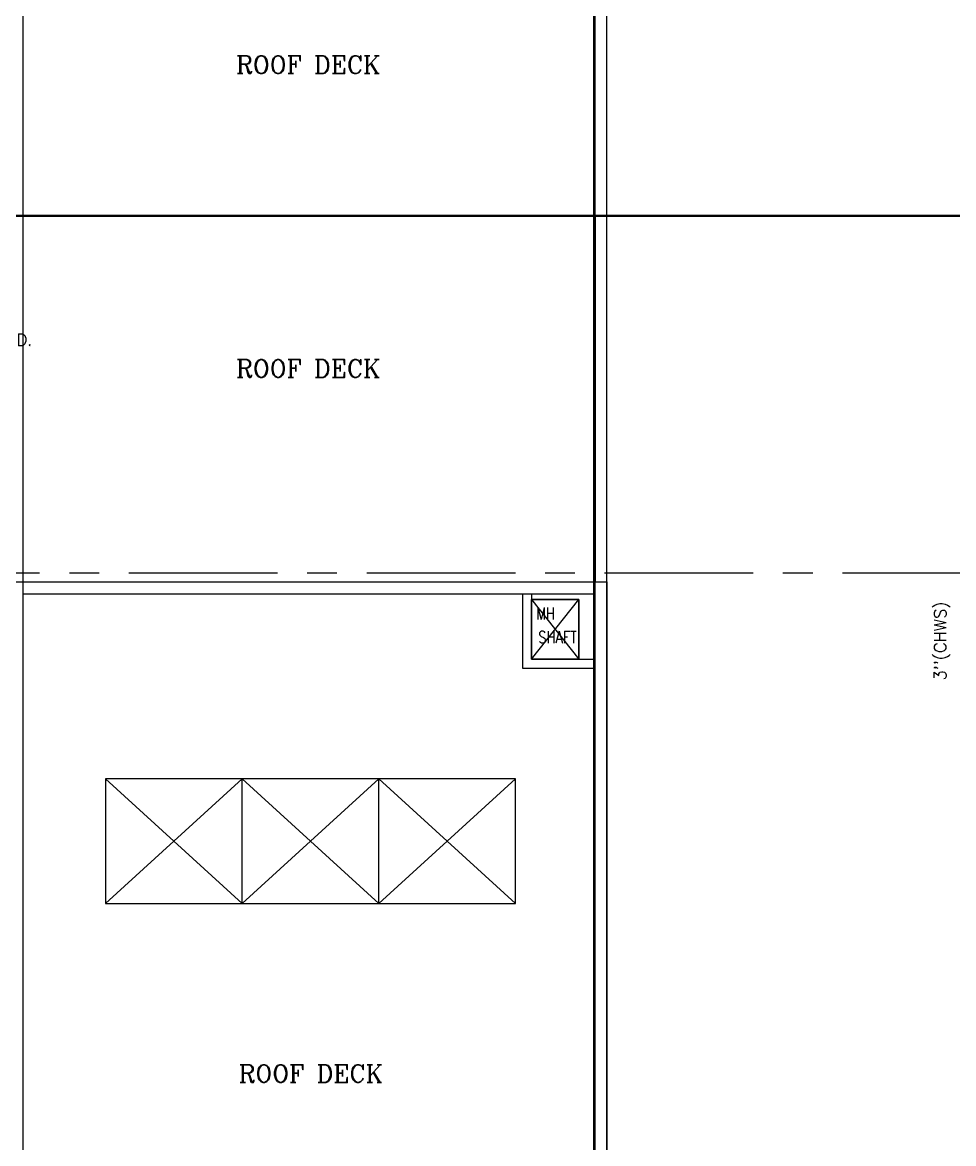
# Model space of a CAD drawing. Extents: x 88808.2 to 88901.9, y 39921.6 to 40000.1.
# Drawn here: x 88851.14 to 88866.8, y 39940.48 to 39959.34 of the extents above; entities that cross this region are included whole.
import ezdxf
from ezdxf.enums import TextEntityAlignment as Align

# ---------------------------------------------------------------- set-up
doc = ezdxf.new("R2010")
doc.units = 0
doc.header["$MEASUREMENT"] = 0
doc.linetypes.add('CENTERX2', pattern=[4, 2.5, -0.5, 0.5, -0.5])
for name, color, linetype in [('AXES', 11, 'CENTERX2'), ('DOOR', 11, 'CONTINUOUS'), ('EJ', 11, 'CONTINUOUS'), ('RM-NAME', 2, 'CONTINUOUS'), ('ROOF', 11, 'CONTINUOUS'), ('ROOF1', 4, 'CONTINUOUS'), ('SAD', 6, 'CONTINUOUS'), ('SHAFT', 11, 'CONTINUOUS'), ('WIN', 11, 'CONTINUOUS')]:
    doc.layers.add(name, color=color, linetype=linetype)
doc.styles.add('ROMANC', font='romanc', dxfattribs={"height": 0.1})
doc.styles.add('ROMANS', font='ROMANS.shx')
doc.styles.add('STYLE1', font='romanc.shx', dxfattribs={"height": 200})

msp = doc.modelspace()

# ---------------------------------------------------------------- linework, layer by layer
at = {"layer": 'AXES'}
for p, q in [((88851.15, 39921.615), (88851.15, 39999.078)), ((88860.75, 39921.615), (88860.75, 39999.078)), ((88860.77, 39921.615), (88860.77, 39999.078)), ((88809.28, 39956.1), (88876.97, 39956.1)), ((88809.28, 39956.08), (88876.97, 39956.08)), ((88808.93, 39950.08), (88876.97, 39950.08))]:
    msp.add_line(p, q, dxfattribs=at)
at = {"layer": 'DOOR', "color": 0, "linetype": 'Continuous'}
for p, q in [((88850.93, 39949.93), (88860.97, 39949.93)), ((88851.15, 39949.73), (88860.75, 39949.73))]:
    msp.add_line(p, q, dxfattribs=at)
at = {"layer": 'EJ'}
for p, q in [((88851.15, 39928.23), (88851.15, 39987.55)), ((88860.75, 39928.23), (88860.75, 39987.55)), ((88860.77, 39928.23), (88860.77, 39987.55)), ((88860.77, 39929.234), (88860.77, 39987.55)), ((88818.48, 39956.1), (88894.046, 39956.1)), ((88818.48, 39956.08), (88894.046, 39956.08)), ((88860.77, 39936.08), (88860.77, 39949.93))]:
    msp.add_line(p, q, dxfattribs=at)
at = {"layer": 'EJ', "color": 8}
for p, q in [((88860.75, 39956.08), (88860.75, 39949.93)), ((88860.77, 39956.08), (88860.77, 39949.93))]:
    msp.add_line(p, q, dxfattribs=at)
at = {"layer": 'ROOF'}
for p, q in [((88860.97, 39929.234), (88860.97, 39987.35)), ((88860.75, 39949.93), (88860.75, 39936.08)), ((88860.97, 39949.93), (88860.97, 39928.43))]:
    msp.add_line(p, q, dxfattribs=at)
at = {"layer": 'ROOF1'}
for p, q in [((88859.435, 39946.617), (88852.535, 39946.617)), ((88852.535, 39946.617), (88852.535, 39944.517)), ((88859.435, 39944.517), (88859.435, 39946.617)), ((88852.535, 39944.517), (88859.435, 39944.517))]:
    msp.add_line(p, q, dxfattribs=at)
at = {"layer": 'SHAFT', "linetype": 'ByBlock'}
for p, q in [((88859.7, 39948.63), (88860.5, 39949.63)), ((88859.7, 39949.63), (88860.5, 39948.63))]:
    msp.add_line(p, q, dxfattribs=at)
at = {"layer": 'SHAFT', "color": 7, "linetype": 'Continuous'}
for points in [[(88859.55, 39949.73), (88859.55, 39948.48), (88860.75, 39948.48)], [(88859.7, 39949.73), (88859.7, 39948.63), (88860.75, 39948.63)]]:
    msp.add_lwpolyline(points, dxfattribs=at)
at = {"layer": 'SHAFT', "linetype": 'ByBlock'}
msp.add_lwpolyline([(88859.7, 39949.63), (88860.5, 39949.63), (88860.5, 39948.63), (88859.7, 39948.63)], close=True, dxfattribs=at)
msp.add_lwpolyline([(88859.7, 39949.63), (88860.5, 39949.63), (88860.5, 39948.63), (88859.7, 39948.63)], close=True, dxfattribs=at)
at = {"layer": 'SHAFT', "linetype": 'ByBlock', "ltscale": 0.3}
msp.add_lwpolyline([(88859.7, 39948.63), (88860.5, 39948.63), (88860.5, 39949.63), (88859.7, 39949.63)], close=True, dxfattribs=at)
at = {"layer": 'WIN'}
for p, q in [((88854.835, 39946.617), (88852.535, 39944.517)), ((88852.535, 39946.617), (88854.835, 39944.517)), ((88857.135, 39944.517), (88854.835, 39946.617)), ((88854.835, 39944.517), (88857.135, 39946.617)), ((88854.835, 39944.517), (88854.835, 39946.617)), ((88859.435, 39946.617), (88857.135, 39944.517)), ((88857.135, 39946.617), (88859.435, 39944.517)), ((88857.135, 39944.517), (88857.135, 39946.617))]:
    msp.add_line(p, q, dxfattribs=at)

# ---------------------------------------------------------------- texts
at = {"layer": 'RM-NAME', "color": 9, "style": 'ROMANC', "width": 1}
for p in [(88855.942, 39958.631), (88855.942, 39953.519), (88855.985, 39941.656)]:
    msp.add_text('ROOF DECK', height=0.3, dxfattribs=at).set_placement(p, align=Align.MIDDLE)
at = {"layer": 'RM-NAME', "style": 'ROMANS', "width": 1}
msp.add_text("3''(CHWS)", height=0.2, rotation=90, dxfattribs=at).set_placement((88866.59, 39948.935), align=Align.MIDDLE)
at = {"layer": 'SAD', "color": 2, "style": 'STYLE1', "width": 1}
msp.add_text('V.D.', height=0.2, dxfattribs=at).set_placement((88850.801, 39953.903))
at = {"layer": 'SHAFT', "style": 'ROMANS', "width": 0.8}
for s, p in [('MH', (88859.937, 39949.398)), ('SHAFT', (88860.138, 39948.998))]:
    msp.add_text(s, height=0.2, dxfattribs=at).set_placement(p, align=Align.MIDDLE)

doc.saveas('drawing.dxf')
